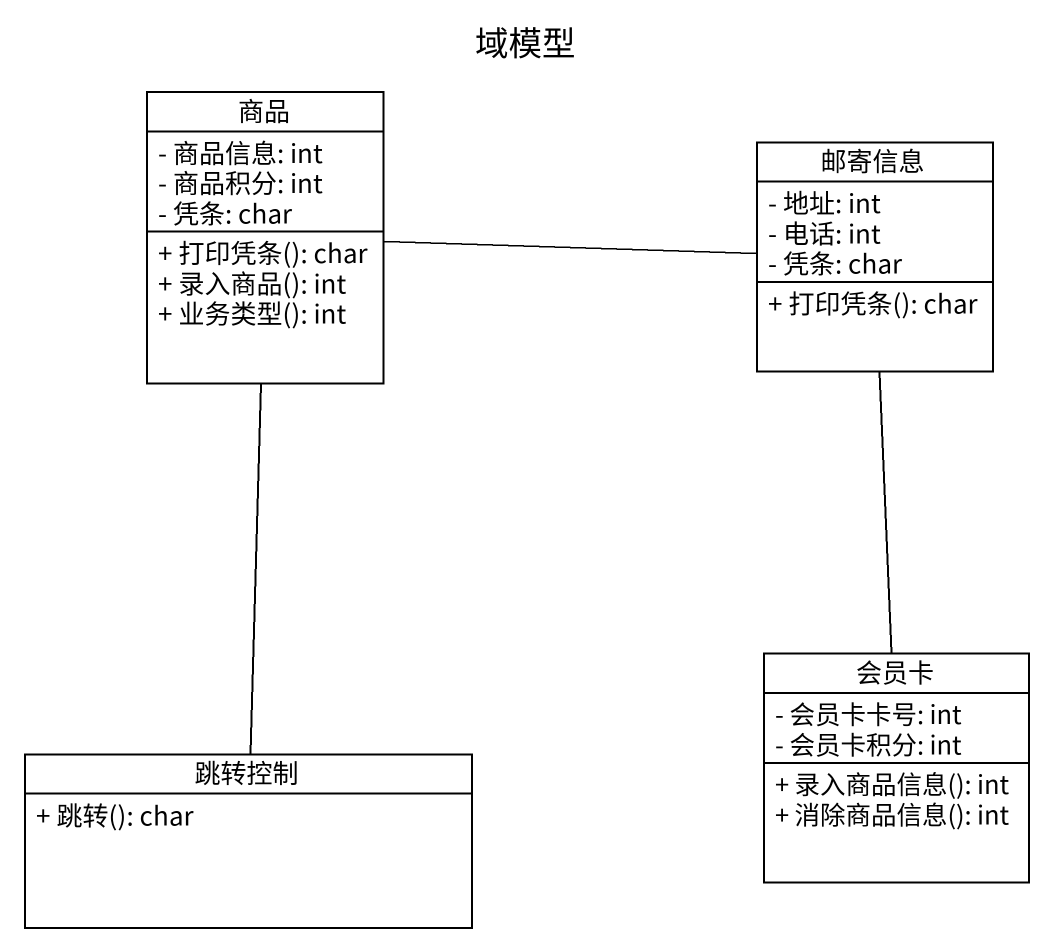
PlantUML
@startuml
title 域模型
hide circle
hide empty members
skinparam classAttributeIconSize 0
class 商品 {
  - 商品信息: int
  - 商品积分: int
  - 凭条: char
  + 打印凭条(): char
  + 录入商品(): int
  + 业务类型(): int
}
class 邮寄信息 {
  - 地址: int
  - 电话: int
  - 凭条: char
  + 打印凭条(): char
}
class 会员卡 {
  - 会员卡卡号: int
  - 会员卡积分: int
  + 录入商品信息(): int
  + 消除商品信息(): int
}
class 跳转控制 {
  + 跳转(): char
}
商品 -right- 邮寄信息
会员卡 -up- 邮寄信息
跳转控制 -up- 商品
@enduml
